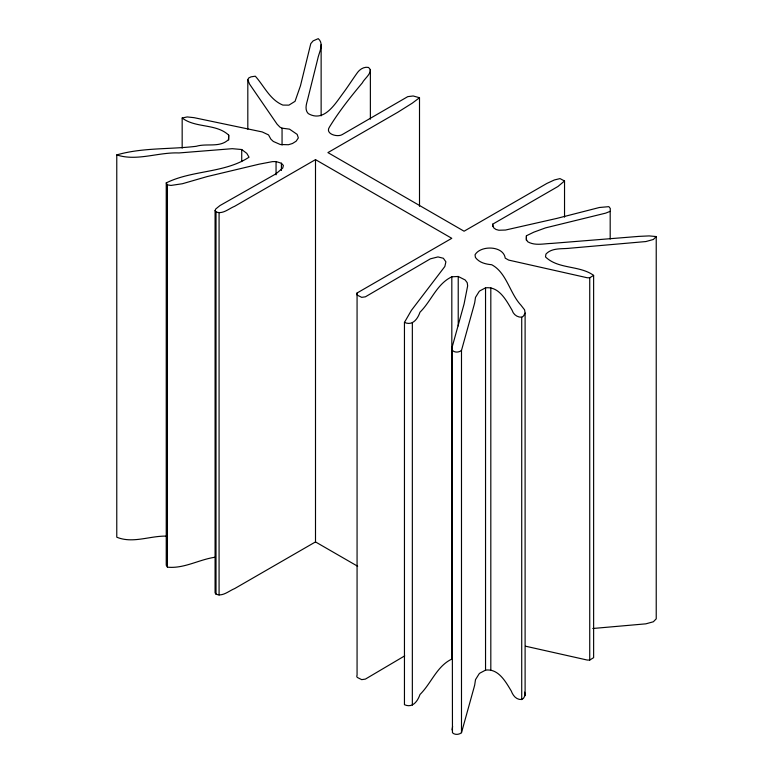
<?xml version="1.0" encoding="UTF-8"?>
<svg xmlns="http://www.w3.org/2000/svg" width="773" height="773" viewBox="0 0 773 773"><rect width="100%" height="100%" fill="white"/><g stroke="black" fill="none" stroke-linecap="round" stroke-linejoin="round"><path stroke-width="1.16" d="M247.814 129.188L247.814 79.745L248.616 78.073L250.993 76.856L255.312 76.198C264.153 86.074 269.941 99.794 282.889 105.089L288.918 105.138L295.044 101.331L300.475 85.745L310.785 43.626L313.104 40.901L318.244 38.65C324.409 43.906 318.92 52.525 317.742 58.893L307.335 100.693C306.118 104.848 304.794 110.085 308.224 113.563C324.177 122.897 335.289 103.582 343.367 92.818C348.343 86.103 352.778 78.991 357.706 72.247C360.179 68.981 364.296 66.584 368.47 67.425C374.287 71.754 364.151 78.672 362.402 82.779C350.546 96.944 339.076 111.322 329.453 127.081C324.757 133.855 337.27 137.517 342.139 134.637L407.777 96.635L413.169 95.978L419.507 97.736L412.299 103.147L397.776 112.269L327.916 152.6L464.08 231.214L546.955 183.394L554.405 179.954L560 178.602L564.532 180.969L557.971 186.486L492.633 224.209L493.725 227.861L495.957 229.455L498.836 230.238L505.484 230.045L556.811 218.411L599.433 207.493L608.873 206.652L610.303 208.497L610.187 211.329L605.713 213.126L545.516 227.88L533.805 232.171L526.423 235.765L526.278 239.35L527.785 241.785C535.032 246.017 543.854 243.592 551.777 243.408L639.049 236.374L649.156 235.91L656.229 236.557L656.229 618.844L653.359 621.772L645.87 623.84L592.785 628.497M247.814 79.745L249.524 84.035L277.14 124.25L279.981 127.159L282.058 128.173L289.517 129.149L297.161 134.386L298.339 137.923L296.127 141.217L292.494 143.488L288.484 144.725L280.29 144.512L273.313 141.449L270.85 139.13L268.54 134.917L262.211 131.932L194.081 117.67L187.23 116.936L182.167 117.989C195.569 128.308 216.111 123.342 228.711 135.149L228.489 139.633C219.725 147.981 206.971 143.044 196.274 146.29C169.886 149.508 142.474 147.469 116.771 154.909L116.771 537.196C132.734 543.854 150.059 535.679 166.63 536.124M656.229 236.557L653.359 239.485L645.87 241.553L570.377 248.172C562.242 249.206 551.97 247.466 545.931 254.114L545.506 256.926C558.425 269.458 579.441 265.12 593.625 275.381L589.731 277.768L587.248 277.758L508.644 260.086L505.213 258.134C503.571 245.63 480.69 245.041 475.037 254.79L475.424 257.467C479.347 262.733 485.608 264.134 491.725 264.743C506.682 272.685 509.765 293.267 520.905 305.122L524.587 309.857L525.109 313.113L525.109 695.4L523.485 698.309L521.717 699.526C516.248 699.913 512.963 695.545 511.262 690.985C505.61 681.631 498.343 668.326 485.541 670.133L479.927 673.109A12.204 7.044 0 0 0 479.076 673.901L475.501 679.67L474.68 685.091A131.207 75.754 0 0 0 474.091 687.323L461.491 732.717C459.075 734.756 454.746 735.123 452.456 732.736L452.002 347.647L464.061 304.06L467.655 285.855L467.221 282.715L465.162 279.971L458.225 276.473L451.819 276.811C436.813 283.884 431.324 301.045 420 312.195C417.681 318.882 412.647 326.119 404.453 322.409L404.453 704.696C412.647 708.406 417.681 701.169 420 694.483C431.324 683.332 436.813 666.171 451.819 659.089L451.819 276.811M452.002 729.934L452.62 726.465M461.491 732.717L461.491 350.43L474.091 305.035A131.207 75.754 0 0 1 474.68 302.813L475.501 297.383L479.076 291.614A12.204 7.044 0 0 1 479.927 290.822L485.541 287.846C499.029 286.136 506.296 300.407 512.132 310.292C513.378 314.553 517.243 317.365 521.717 317.239L523.485 316.031L525.109 313.113M215.078 210.565L216.015 211.899C222.663 214.662 228.808 208.613 234.663 206.294L315.5 159.625L315.5 541.912L234.663 588.582C228.808 590.901 222.663 596.949 216.015 594.176L215.078 592.852L215.078 210.565L215.773 208.961L219.938 205.579L276.009 173.809L282.705 168.089L283.391 165.48L281.411 163.248L276.058 161.547L272.463 161.634L258.994 164.205L207.183 176.563L182.36 183.742L170.978 185.433L167.422 184.863L166.243 182.911C192.148 169.992 224.363 173.316 249.041 157.199L246.79 153.373L241.727 149.518L232.248 148.687L178.959 152.948C158.233 152.049 136.811 161.557 116.771 154.909M404.453 322.409L411.342 310.437L444.842 266.501L445.895 261.825L443.364 258.269L437.972 256.916L430.416 258.82L365.378 296.822L361.696 297.354L357.358 295.18A4.619 2.667 0 0 1 357.068 292.996L451.78 238.316L315.616 159.702M461.491 350.43C459.075 352.469 454.746 352.836 452.456 350.449L452.002 347.647M404.723 655.862L365.378 679.109L361.696 679.641L357.358 677.467A4.619 2.667 0 0 1 357.068 675.273L357.068 292.996M525.621 646.218L587.248 660.045L589.731 660.055L593.625 657.668L593.625 275.381M215.396 557.188C199.183 559.42 184.032 568.899 167.422 567.15L166.243 565.198L166.243 182.911M315.616 541.989L357.667 566.261M524.587 692.144L525.109 695.4M610.187 211.329L610.187 239.07M589.731 277.768L589.731 660.055M564.532 180.969L564.532 217.145M526.423 235.765L526.423 240.587M521.717 317.239L521.717 699.526M492.633 224.209L492.633 226.624M490.816 287.662L490.816 669.949M485.541 287.846L485.541 670.133M458.225 276.473L458.225 325.916M419.507 97.736L419.507 206.275M412.347 322.814L412.347 705.102M370.373 69.744L370.373 119.187M321.133 44.728L321.133 115.873M282.058 128.173L282.058 145.053M281.411 163.248L281.411 170.485M276.058 161.547L276.058 174.814M241.727 149.518L241.727 161.576M228.711 135.149L228.711 139.981M219.078 212.788L219.078 595.075M216.015 211.899L216.015 594.176M182.167 117.989L182.167 148.136M167.422 184.863L167.422 567.15"/></g></svg>
